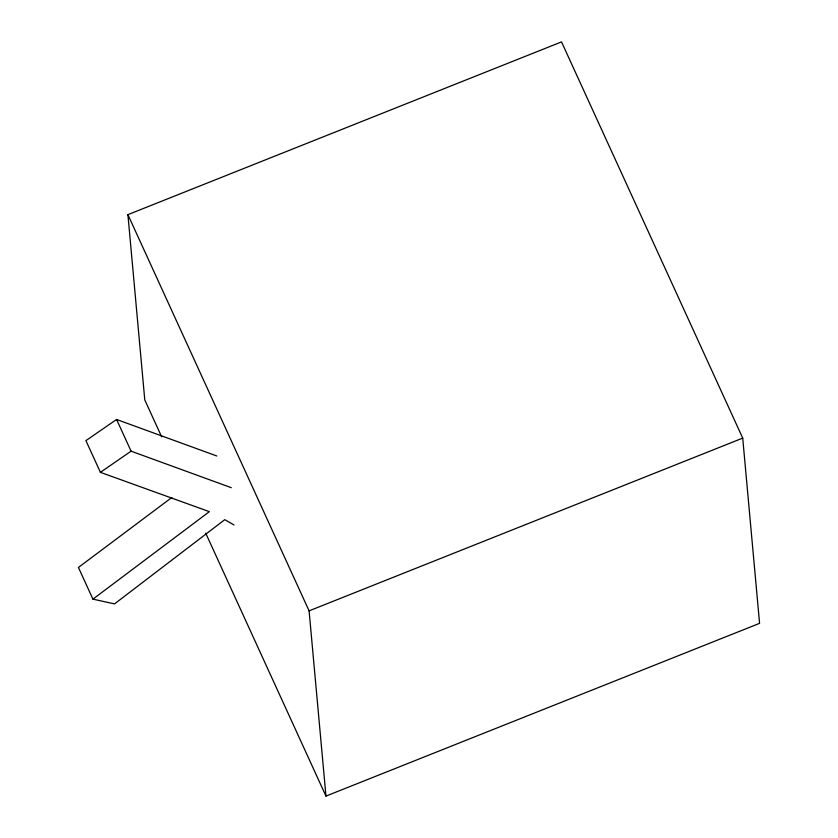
<?xml version="1.0" encoding="UTF-8"?>
<svg xmlns="http://www.w3.org/2000/svg" width="838" height="838" viewBox="0 0 838 838"><rect width="100%" height="100%" fill="white"/><g stroke="black" fill="none" stroke-linecap="round" stroke-linejoin="round"><path stroke-width="1.26" d="M171.811 497.5L78.426 567.452L92.924 599.149L114.534 603.894L224.762 519.675L234.001 524.955M92.924 599.149L209.353 511.662L100.413 472.339L85.916 440.641L116.587 419.471L216.791 455.987M100.413 472.339L131.084 451.169L231.278 487.685M161.64 436.787L144.775 399.894L127.91 214.654L561.523 41.9L742.719 438.106L759.574 623.346L325.961 796.1L205.708 533.157M325.961 796.1L309.096 610.86L742.719 438.106M127.91 214.654L309.096 610.86M116.587 419.471L131.084 451.169"/></g></svg>
